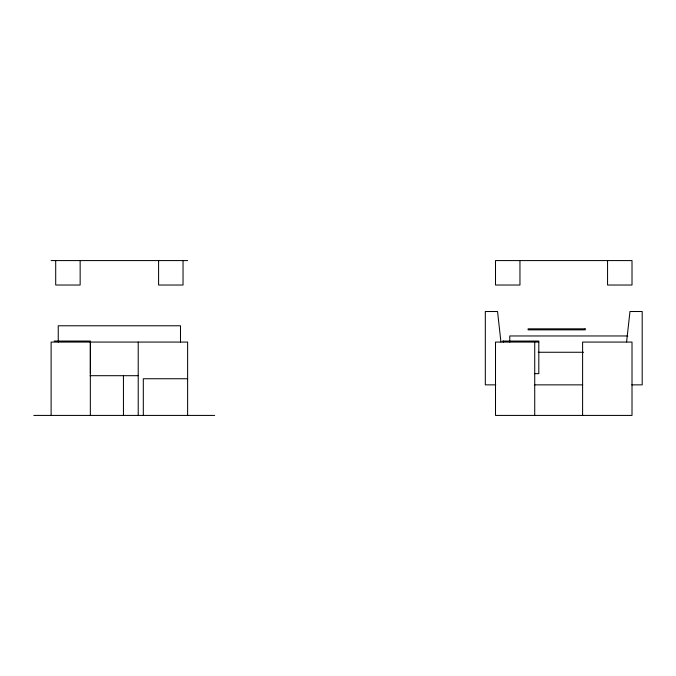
<?xml version="1.0" encoding="UTF-8"?>
<svg xmlns="http://www.w3.org/2000/svg" width="676" height="676" viewBox="0 0 676 676"><rect width="100%" height="100%" fill="white"/><g stroke="black" fill="none" stroke-linecap="round" stroke-linejoin="round"><path stroke-width="1.01" d="M626.601 341.904L629.973 311.518L642.2 311.518L642.2 384.864L631.773 384.864M51.114 260.581L187.624 260.581M627.801 335.964L509.772 335.964L509.772 342.073M54.215 341.059L90.373 341.059L90.373 373.651M502.64 341.059L538.806 341.059L538.806 373.651L534.665 373.651M538.806 342.073L495.508 342.073L495.508 415.419L632.009 415.419L632.009 342.073L582.602 342.073L582.602 415.419M538.223 352.264L583.54 352.264M90.052 375.695L138.056 375.695M187.624 378.746L143.312 378.746L143.312 415.419M495.745 384.864L485.317 384.864L485.317 311.518L497.544 311.518L500.924 341.904M534.361 384.864L582.661 384.864M33.8 415.419L214.622 415.419M607.563 260.581L607.563 285.027L632.009 285.027L632.009 260.581L495.508 260.581L495.508 285.027L519.954 285.027L519.954 260.581M534.724 342.073L534.724 415.419M503.4 341.059L503.4 342.073M187.624 415.419L187.624 342.073L51.114 342.073L51.114 415.419M183.035 260.581L183.035 285.027L158.59 285.027L158.59 260.581M180.492 342.073L180.492 325.773L58.246 325.773L58.246 342.073M138.217 342.073L138.217 415.419M123.446 375.695L123.446 415.419M90.339 342.073L90.339 415.419M80.148 260.581L80.148 285.027L55.702 285.027L55.702 260.581M585.154 328.832L528.108 328.832L528.108 329.854L585.154 329.854L585.154 328.832"/></g></svg>
